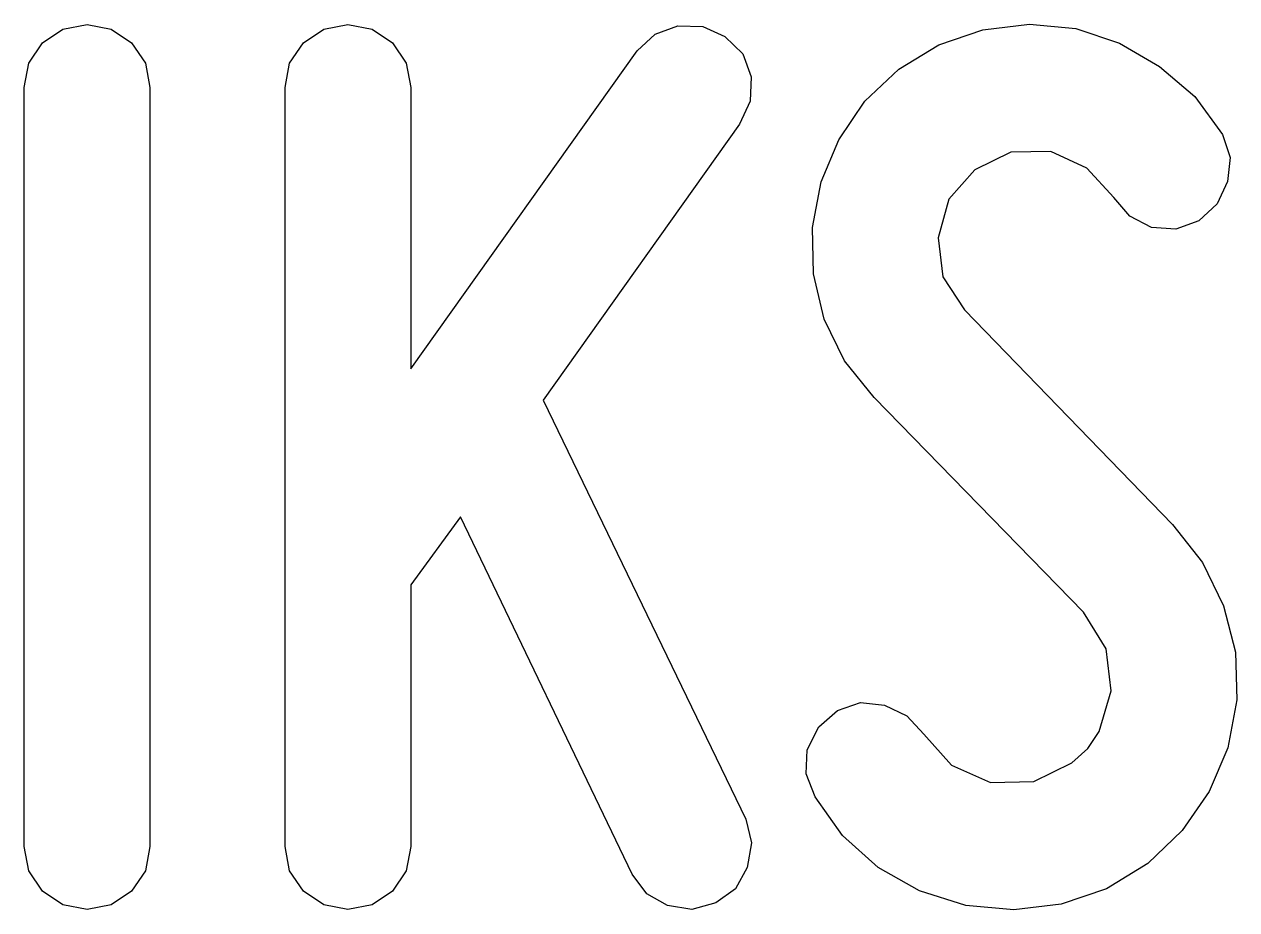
# Model space of a CAD drawing. Extents: x 0 to 10, y 0 to 7.3.
import ezdxf

# ---------------------------------------------------------------- set-up
doc = ezdxf.new("R2010")
doc.units = 0
doc.layers.add('Layer_1', color=7, linetype='CONTINUOUS')

msp = doc.modelspace()

# ---------------------------------------------------------------- linework, layer by layer
at = {"layer": 'Layer_1', "color": 7}
for points in [[(0.518307, 0.002715), (0.318541, 0.040507), (0.151172, 0.153887), (0.037792, 0.321256), (0, 0.521019), (0, 6.783886), (0.037792, 6.983643), (0.151172, 7.151017), (0.318541, 7.264392), (0.518307, 7.30219), (0.718069, 7.264392), (0.885438, 7.151017), (0.998818, 6.983643), (1.036611, 6.783886), (1.036611, 0.521019), (0.998818, 0.321256), (0.885438, 0.153887), (0.718069, 0.040507), (0.518307, 0.002715)], [(5.952086, 0.747768), (5.997976, 0.550703), (5.962884, 0.34824), (5.865698, 0.172771), (5.703731, 0.056693), (5.506664, 0.002704), (5.304203, 0.035097), (5.134133, 0.13228), (5.012656, 0.294251), (3.598113, 3.242115), (3.187787, 2.680617), (3.187787, 0.521008), (3.149995, 0.321245), (3.036615, 0.153876), (2.869246, 0.040496), (2.669481, 0.002704), (2.469718, 0.040496), (2.302349, 0.153876), (2.188969, 0.321245), (2.151174, 0.521008), (2.151174, 6.783874), (2.188969, 6.983631), (2.302349, 7.151006), (2.469718, 7.26438), (2.669481, 7.302178), (2.869246, 7.26438), (3.036615, 7.151006), (3.149995, 6.983631), (3.187787, 6.783874), (3.187787, 4.462295), (5.055847, 7.086219), (5.204319, 7.223887), (5.390588, 7.29138), (5.595747, 7.28599), (5.779318, 7.205009), (5.925089, 7.061928), (5.995278, 6.870268), (5.987178, 6.6705), (5.898094, 6.481538), (4.278387, 4.203152), (5.952084, 0.747779)], [(8.639426, 1.212077), (8.771704, 1.330856), (8.866186, 1.47123), (8.963366, 1.805971), (8.922876, 2.151504), (8.736609, 2.453852), (7.008921, 4.224731), (6.765967, 4.527073), (6.598595, 4.872615), (6.509512, 5.245145), (6.501412, 5.628476), (6.571598, 6.003705), (6.717371, 6.351945), (6.933334, 6.670483), (7.214083, 6.935041), (7.543422, 7.134798), (7.905157, 7.258981), (8.291187, 7.304868), (8.671817, 7.269779), (9.033552, 7.148297), (9.362892, 6.956637), (9.654436, 6.708275), (9.881198, 6.395139), (9.945985, 6.206168), (9.924395, 6.006409), (9.83801, 5.822837), (9.68684, 5.682468), (9.49787, 5.614975), (9.29811, 5.628465), (9.117243, 5.722945), (8.984968, 5.876821), (8.763604, 6.117071), (8.466661, 6.254753), (8.137319, 6.249362), (7.840373, 6.103595), (7.624414, 5.860632), (7.538029, 5.542097), (7.575821, 5.220849), (7.753991, 4.948202), (9.470878, 3.177326), (9.71653, 2.864177), (9.892002, 2.507846), (9.989182, 2.124515), (9.999991, 1.730386), (9.927105, 1.336257), (9.773231, 0.974525), (9.54917, 0.653282), (9.265725, 0.38063), (8.925583, 0.172768), (8.553055, 0.045892), (8.161624, 0), (7.764797, 0.035094), (7.384167, 0.156571), (7.041329, 0.348237), (6.749779, 0.612786), (6.523022, 0.931331), (6.447434, 1.120298), (6.458244, 1.320061), (6.552729, 1.509025), (6.706599, 1.644001), (6.895567, 1.708788), (7.095329, 1.687198), (7.278895, 1.600812), (7.419269, 1.44964), (7.648727, 1.193188), (7.96997, 1.050112), (8.326303, 1.058212), (8.639449, 1.212082)]]:
    msp.add_lwpolyline(points, dxfattribs=at)

doc.saveas('drawing.dxf')
